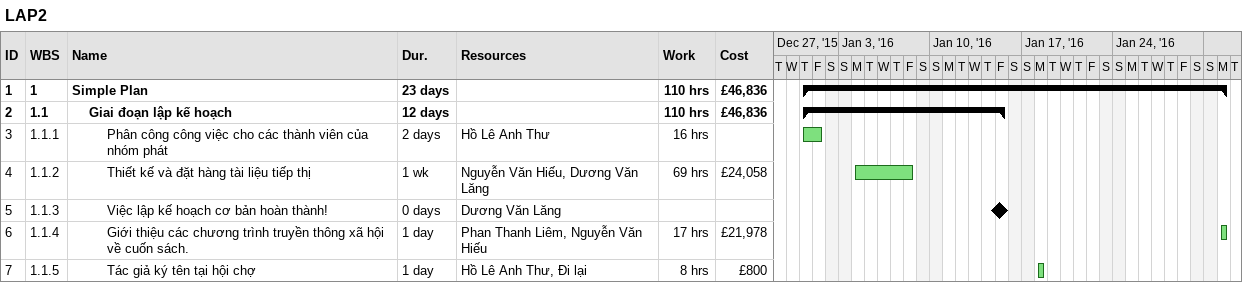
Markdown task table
LAP2

| ID | WBS | Task | Duration | Start | Finish | Resources | Work (h) | Cost (£) |
|---|---|---|---|---|---|---|---|---|
| 1 | 1 | **Simple Plan** | 23d | 2015-12-31 | 2016-02-01 |  | 110 | 46836 |
| 2 | 1.1 | **Giai đoạn lập kế hoạch** | 12d | 2015-12-31 | 2016-01-15 |  | 110 | 46836 |
| 3 | 1.1.1 | Phân công công việc cho các thành viên của nhóm phát | 2d | 2015-12-31 | 2016-01-01 | Hồ Lê Anh Thư | 16 |  |
| 4 | 1.1.2 | Thiết kế và đặt hàng tài liệu tiếp thị | 1w | 2016-01-04 | 2016-01-08 | Nguyễn Văn Hiếu, Dương Văn Lăng | 69 | 24058 |
| 5 | 1.1.3 | Việc lập kế hoạch cơ bản hoàn thành! | 0d | 2016-01-15 | 2016-01-15 | Dương Văn Lăng |  |  |
| 6 | 1.1.4 | Giới thiệu các chương trình truyền thông xã hội về cuốn sách. | 1d | 2016-02-01 | 2016-02-01 | Phan Thanh Liêm, Nguyễn Văn Hiếu | 17 | 21978 |
| 7 | 1.1.5 | Tác giả ký tên tại hội chợ | 1d | 2016-01-18 | 2016-01-18 | Hồ Lê Anh Thư, Đi lại | 8 | 800 |
